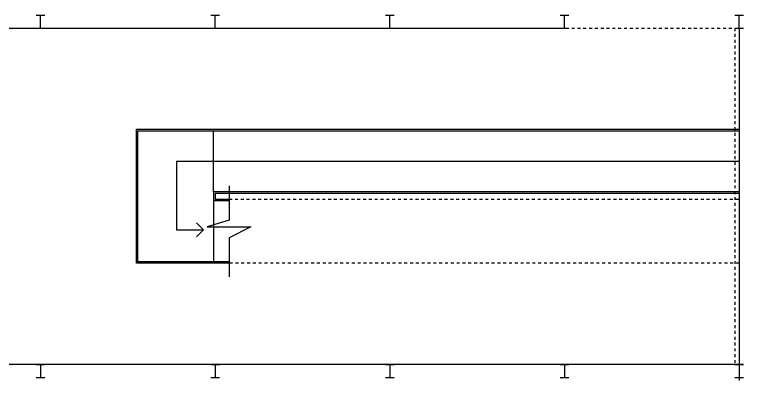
# Model space of a CAD drawing. Extents: x -33.4 to 46.7, y 3.2 to 48.6.
# Drawn here: x -14.47 to 11.4, y 16.22 to 29.24 of the extents above; entities that cross this region are included whole.
import ezdxf

# ---------------------------------------------------------------- set-up
doc = ezdxf.new("R2010")
doc.units = 0
doc.header["$LTSCALE"] = 0.01
doc.header["$MEASUREMENT"] = 0
doc.linetypes.add('DASHED', pattern=[0.75, 0.5, -0.25])
doc.linetypes.add('HIDDEN', pattern=[0.375, 0.25, -0.125])
for name, color, linetype in [('1', 1, 'CONTINUOUS'), ('2', 2, 'CONTINUOUS'), ('ALV', 2, 'CONTINUOUS'), ('ESTR', 9, 'CONTINUOUS'), ('PISO', 1, 'CONTINUOUS'), ('PROJ', 1, 'HIDDEN')]:
    doc.layers.add(name, color=color, linetype=linetype)

# ---------------------------------------------------------------- blocks, each defined once
blk = doc.blocks.new('PILAR')
at = {"layer": 'ALV'}
for p, q in [((-0.15, 0.225), (0.15, 0.225)), ((0, 0.225), (0, -0.225)), ((-0.15, -0.225), (0.15, -0.225))]:
    blk.add_line(p, q, dxfattribs=at)

msp = doc.modelspace()

# ---------------------------------------------------------------- linework, layer by layer
at = {"layer": '1'}
for p, q in [((-7.647, 23.161), (-7.647, 25.261)), ((10.403, 25.261), (10.403, 23.161)), ((-7.647, 22.861), (-7.647, 20.761)), ((10.403, 16.786), (10.403, 16.686))]:
    msp.add_line(p, q, dxfattribs=at)
for points in [[(10.403, 24.211), (-8.922, 24.211), (-8.922, 21.857), (-8, 21.857), (-8.24, 21.618), (-8, 21.857), (-8.24, 22.097)], [(-7.112, 23.369), (-7.112, 22.187), (-7.869, 21.96), (-6.374, 21.96), (-7.112, 21.582), (-7.112, 20.239)]]:
    msp.add_lwpolyline(points, dxfattribs=at)
at = {"layer": '2'}
for p, q in [((10.403, 25.311), (10.403, 25.261)), ((10.403, 23.161), (10.403, 23.111))]:
    msp.add_line(p, q, dxfattribs=at)
for points in [[(-7.112, 20.711), (-10.297, 20.711), (-10.297, 25.311), (10.403, 25.311)], [(-7.112, 20.761), (-10.247, 20.761), (-10.247, 25.261), (10.403, 25.261)], [(10.403, 23.161), (-7.647, 23.161), (-7.647, 22.861), (-7.112, 22.861)], [(10.403, 23.111), (-7.597, 23.111), (-7.597, 22.911), (-7.112, 22.911)]]:
    msp.add_lwpolyline(points, dxfattribs=at)
at = {"layer": 'PISO'}
for p, q in [((-31.597, 28.786), (4.253, 28.786)), ((10.403, 28.786), (10.403, 25.311)), ((10.403, 23.111), (10.403, 17.236)), ((10.553, 17.236), (-19.447, 17.236))]:
    msp.add_line(p, q, dxfattribs=at)
at = {"layer": 'PROJ', "linetype": 'DASHED'}
msp.add_lwpolyline([(-31.747, 4.786), (46.553, 4.786), (46.552, 17.257), (16.553, 17.236), (16.553, 28.786), (46.553, 28.786), (46.553, 41.236), (-31.747, 41.236), (-31.747, 28.786), (10.253, 28.786), (10.253, 17.236), (-31.747, 17.236)], close=True, dxfattribs=at)
at = {"layer": 'PROJ'}
for points in [[(-7.112, 22.911), (10.403, 22.911)], [(10.403, 20.711), (-7.112, 20.711)]]:
    msp.add_lwpolyline(points, dxfattribs=at)

# ---------------------------------------------------------------- block references
at = {"layer": 'ESTR', "xscale": -1, "rotation": 180}
for p in [(-13.597, 29.011), (-7.597, 29.011), (-1.597, 29.011), (4.403, 29.011), (10.403, 29.011)]:
    msp.add_blockref('PILAR', p, dxfattribs=at)
at = {"layer": 'ESTR'}
for p in [(-13.597, 17.011), (-7.597, 17.011), (-1.597, 17.011), (4.403, 17.011), (10.403, 17.011)]:
    msp.add_blockref('PILAR', p, dxfattribs=at)

doc.saveas('drawing.dxf')
